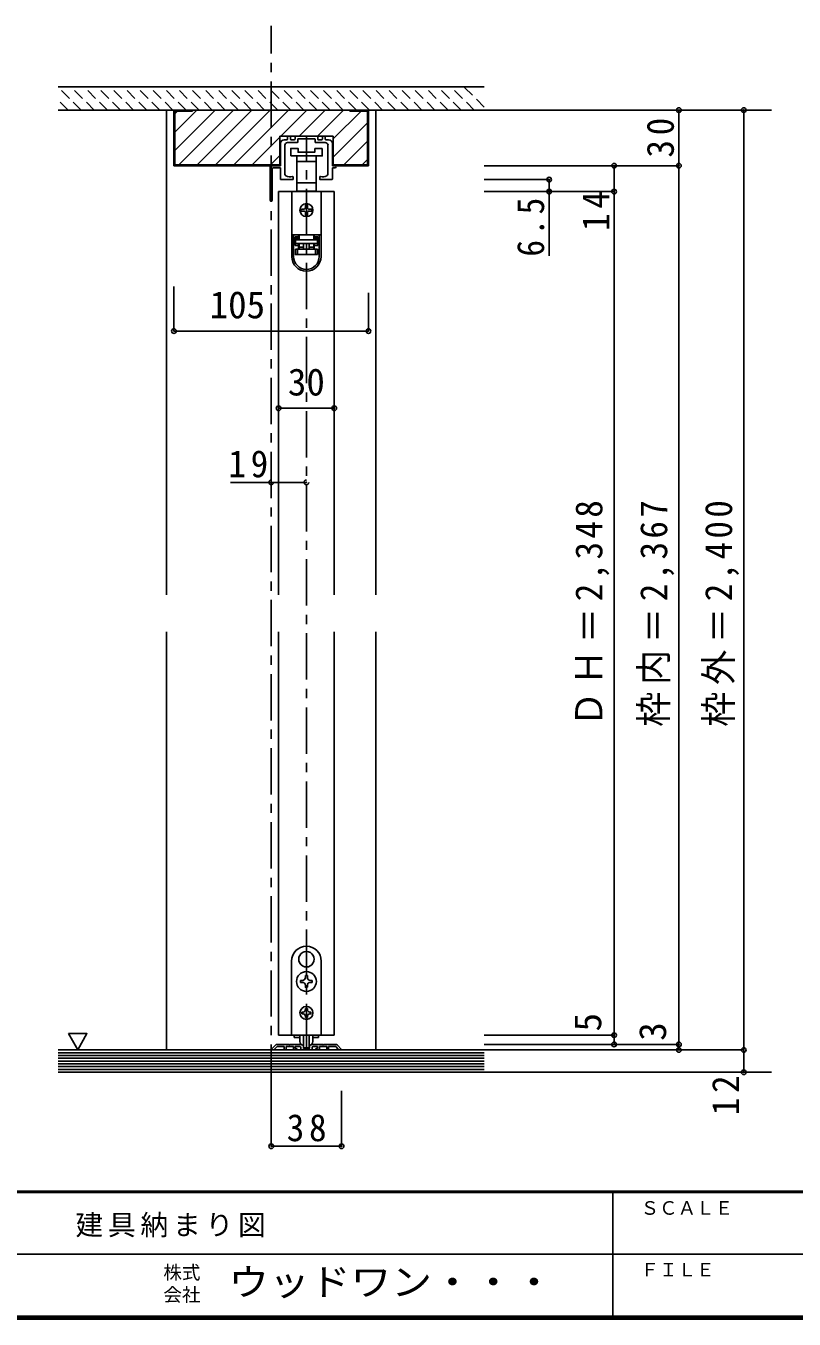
# Model space of a CAD drawing. Units: millimetres at full size, sheet at 1:5; details may follow other scales. Extents: x -973 to 977, y -718 to 696.
# Drawn here: x 158 to 573, y -701 to -2 of the extents above; entities that cross this region are included whole.
import ezdxf
from ezdxf.enums import TextEntityAlignment as Align

# ---------------------------------------------------------------- set-up
doc = ezdxf.new("R2010")
doc.units = ezdxf.units.MM
doc.header["$LTSCALE"] = 5
doc.header["$PDMODE"] = 32
doc.header["$PDSIZE"] = 2.5
doc.linetypes.add('CHAIN1', pattern=[8, 5, -1, 1, -1])
doc.linetypes.add('DASHED1', pattern=[1.8, 1.2, -0.6])
for name, color, linetype in [('0-1_通り芯', 4, 'DASHED1'), ('0-3_仕上げ', 2, 'Continuous'), ('0-4_枠', 3, 'Continuous'), ('0-6_扉', 6, 'Continuous'), ('0-7_金物', 7, 'Continuous'), ('0-A_文字', 7, 'Continuous'), ('0-B_寸法', 7, 'Continuous'), ('0-C_ハッチ', 4, 'DASHED1'), ('F-0_補助線', 7, 'Continuous'), ('F-1_枠', 6, 'Continuous'), ('F-A_文字', 7, 'Continuous')]:
    doc.layers.add(name, color=color, linetype=linetype)
doc.styles.add('ＭＳ ゴシック', font='')
doc.styles.get('ＭＳ ゴシック').set_extended_font_data('MS Gothic')

# ---------------------------------------------------------------- blocks, each defined once
blk = doc.blocks.new('03')
at = {"layer": '0-B_寸法'}
for p, q in [((-11.079, 7.476), (-9.529, 7.476)), ((-9.229, 7.776), (-9.229, 9.176)), ((-8.029, 9.476), (-8.929, 9.476)), ((-7.729, 7.776), (-7.729, 9.176)), ((-5.529, 7.476), (-7.429, 7.476)), ((-5.229, 9.176), (-5.229, 7.776)), ((-4.929, 9.476), (6.771, 9.476)), ((-3.729, 6.276), (-3.729, 7.676)), ((-3.429, 7.976), (0.621, 7.976)), ((0.921, 8.276), (0.621, 7.976)), ((0.921, 8.276), (1.221, 7.976)), ((5.271, 7.976), (1.221, 7.976)), ((5.571, 6.276), (5.571, 7.676)), ((7.071, 9.176), (7.071, 7.776)), ((7.371, 7.476), (9.271, 7.476)), ((9.571, 7.776), (9.571, 9.176)), ((9.871, 9.476), (10.771, 9.476)), ((11.071, 7.776), (11.071, 9.176)), ((12.921, 7.476), (11.371, 7.476)), ((-13.079, 5.476), (-13.079, -6.524)), ((-10.679, -11.096), (-10.679, 4.476)), ((-9.229, 5.976), (-4.029, 5.976)), ((11.071, 5.976), (5.871, 5.976)), ((12.521, -11.096), (12.521, 4.476)), ((14.921, 5.476), (14.921, -6.524)), ((-18.179, -6.524), (-13.079, -6.524)), ((16.321, -6.524), (14.921, -6.524)), ((-18.679, -25.124), (-18.679, -7.024)), ((-17.479, -25.124), (-17.479, -8.224)), ((-16.979, -7.724), (-13.079, -7.724)), ((-13.079, -13.724), (-13.079, -7.724)), ((-6.229, -13.724), (-6.229, -12.649)), ((8.071, -13.724), (8.071, -12.649)), ((16.321, -7.724), (14.921, -7.724)), ((14.921, -13.724), (14.921, -7.724)), ((-12.779, -14.024), (-6.529, -14.024)), ((14.621, -14.024), (8.371, -14.024))]:
    blk.add_line(p, q, dxfattribs=at)
for centre, radius, start, end in [((-11.079, 5.476), 2, 90, 180), ((-9.529, 7.776), 0.3, 270, 0), ((-8.929, 9.176), 0.3, 90, 180), ((-8.029, 9.176), 0.3, 0, 90), ((-7.429, 7.776), 0.3, 180, 270), ((-5.529, 7.776), 0.3, 270, 0), ((-4.929, 9.176), 0.3, 90, 180), ((-3.429, 7.676), 0.3, 90, 180), ((5.271, 7.676), 0.3, 0, 90), ((6.771, 9.176), 0.3, 0, 90), ((7.371, 7.776), 0.3, 180, 270), ((9.271, 7.776), 0.3, 270, 0), ((9.871, 9.176), 0.3, 90, 180), ((10.771, 9.176), 0.3, 0, 90), ((11.371, 7.776), 0.3, 180, 270), ((12.921, 5.476), 2, 0, 90), ((-9.229, 4.476), 1.5, 90, 180), ((-4.029, 6.276), 0.3, 270, 0), ((5.871, 6.276), 0.3, 180, 270), ((11.071, 4.476), 1.5, 0, 90), ((-18.179, -7.024), 0.5, 90, 180), ((16.321, -7.124), 0.6, 0, 90), ((-16.979, -8.224), 0.5, 90, 180), ((-12.779, -13.724), 0.3, 180, 270), ((-9.679, -11.096), 1, 180, 243.25632), ((-7.879, -7.524), 5, 243.25632, 284.75682), ((-6.529, -12.649), 0.3, 0, 104.75682), ((-6.529, -13.724), 0.3, 270, 0), ((8.371, -12.649), 0.3, 75.24318, 180), ((8.371, -13.724), 0.3, 180, 270), ((9.721, -7.524), 5, 255.24318, 296.74368), ((11.521, -11.096), 1, 296.74368, 0), ((14.621, -13.724), 0.3, 270, 0), ((16.321, -7.124), 0.6, 270, 0), ((-18.079, -25.124), 0.6, 180, 0)]:
    blk.add_arc(centre, radius, start, end, dxfattribs=at)
blk = doc.blocks.new('下荷重(戸車)')
at = {"layer": '0-7_金物'}
for p, q in [((8.5, 37.107), (4.5, 37.107)), ((-5.25, 30.107), (0, 30.107)), ((0, 30.107), (5.25, 30.107)), ((5.25, 30.107), (5.25, 33.107)), ((5.25, 18.507), (5.25, 30.107)), ((0, 18.507), (-5.25, 18.507)), ((-5.25, 18.507), (-5.25, 14.107)), ((-5.25, 14.107), (-4, 14.107)), ((-4, 14.107), (-4, 13.807)), ((4, 14.107), (-4, 14.107)), ((5.25, 18.507), (0, 18.507)), ((4, 14.107), (5.25, 14.107)), ((4, 13.807), (4, 14.107)), ((5.25, 14.107), (5.25, 18.507)), ((7.9, 13.807), (-7.9, 13.807)), ((-7.9, 13.807), (-7.9, -9.493)), ((7.9, 13.807), (7.9, -9.493)), ((-1.5, 4.307), (-2.5, 4.307)), ((-2.5, 3.307), (-1.5, 3.307)), ((-0.5, 6.307), (-0.5, 5.307)), ((-0.5, 2.307), (-0.5, 1.307)), ((0.5, 5.307), (0.5, 6.307)), ((0.5, 1.307), (0.5, 2.307)), ((2.5, 4.307), (1.5, 4.307)), ((1.5, 3.307), (2.5, 3.307)), ((7.9, -9.493), (-7.9, -9.493)), ((-7.9, -9.493), (-7.9, -9.593)), ((-6.9, -9.593), (-7.9, -9.593)), ((-7.9, -9.593), (-7.9, -21.293)), ((-4.2, -9.593), (-6.9, -9.593)), ((-6.9, -21.293), (-6.9, -9.593)), ((-6.1, -10.593), (-6.1, -15.293)), ((-6.1, -10.593), (-4.2, -10.593)), ((-5.9, -11.693), (-5.9, -12.193)), ((-4, -11.693), (-5.9, -11.693)), ((-5.9, -12.193), (5.9, -12.193)), ((-5.9, -14.193), (-5.9, -12.193)), ((-4.9, -9.593), (-4.9, -9.493)), ((-4.2, -9.593), (-4.2, -10.593)), ((-4, -11.693), (-4, -9.493)), ((4, -9.493), (4, -11.693)), ((5.9, -11.693), (4, -11.693)), ((6.9, -9.593), (4.2, -9.593)), ((4.2, -10.593), (4.2, -9.593)), ((4.2, -11.593), (4.2, -10.593)), ((4.2, -10.593), (6.1, -10.593)), ((6.1, -11.593), (4.2, -11.593)), ((4.9, -9.493), (4.9, -9.593)), ((5.9, -12.193), (5.9, -11.693)), ((5.9, -12.193), (5.9, -14.193)), ((6.1, -15.293), (6.1, -10.593)), ((6.9, -9.593), (6.9, -21.293)), ((7.9, -9.593), (6.9, -9.593)), ((7.9, -9.493), (7.9, -9.593)), ((7.9, -21.293), (7.9, -9.593)), ((-6.1, -14.293), (-4.2, -14.293)), ((-4.2, -15.293), (-6.1, -15.293)), ((5.9, -14.193), (-5.9, -14.193)), ((-5.9, -17.193), (-4.9, -17.193)), ((-4.9, -17.193), (4.9, -17.193)), ((-4.9, -17.193), (-4.9, -20.193)), ((4.9, -20.193), (-4.9, -20.193)), ((-4.2, -14.293), (-4.2, -15.293)), ((-4.2, -15.293), (-4.2, -17.193)), ((-4, -16.193), (-4, -14.193)), ((-1.5, -14.193), (-1.5, -17.193)), ((1.5, -14.193), (1.5, -17.193)), ((1.5, -16.193), (4, -16.193)), ((6.1, -15.293), (4.2, -15.293)), ((4.2, -17.193), (4.2, -15.293)), ((4.9, -17.193), (5.9, -17.193)), ((5.9, -17.193), (5.9, -20.193))]:
    blk.add_line(p, q, dxfattribs=at)
for points in [[(-8.5, 33.107), (0, 33.107), (8.5, 33.107), (8.5, 37.107)], [(4.5, 37.107), (4.5, 35.107), (-4.5, 35.107), (-4.5, 37.107), (-8.5, 37.107), (-8.5, 33.107)], [(-5.25, 33.107), (-5.25, 30.107), (-5.25, 18.507)], [(-4.2, -10.593), (-4.2, -11.593), (-6.1, -11.593)], [(-4.9, -20.193), (-5.9, -20.193), (-5.9, -17.193)], [(-4, -17.193), (-4, -16.193), (-1.5, -16.193)], [(4, -14.193), (4, -16.193), (4, -17.193)], [(4.2, -15.293), (4.2, -14.293), (6.1, -14.293)], [(5.9, -20.193), (4.9, -20.193), (4.9, -17.193)]]:
    blk.add_lwpolyline(points, dxfattribs=at)
blk.add_circle((0, 3.807), 3.5, dxfattribs=at)
for centre, radius, start, end in [((-2.5, 3.807), 0.5, 90, 180), ((-2.5, 3.807), 0.5, 180, 270), ((-1.5, 5.307), 1, 270, 0), ((-1.5, 2.307), 1, 0, 90), ((0, 6.307), 0.5, 90, 180), ((0, 1.307), 0.5, 180, 270), ((0, 6.307), 0.5, 0, 90), ((0, 1.307), 0.5, 270, 0), ((1.5, 5.307), 1, 180, 270), ((1.5, 2.307), 1, 90, 180), ((2.5, 3.807), 0.5, 0, 90), ((2.5, 3.807), 0.5, 270, 0), ((0, -21.293), 7.9, 180, 0), ((0, -21.293), 6.9, 180, 0)]:
    blk.add_arc(centre, radius, start, end, dxfattribs=at)

msp = doc.modelspace()

# ---------------------------------------------------------------- linework, layer by layer
at = {"layer": '0-1_通り芯', "linetype": 'CHAIN1'}
for p, q in [((290.667, -577.5), (290.667, -2.5)), ((175.667, -48), (564.667, -48)), ((309.667, -555.5), (309.667, -62)), ((175.667, -567.5), (564.667, -567.5))]:
    msp.add_line(p, q, dxfattribs=at)
at = {"layer": '0-1_通り芯'}
for p, q in [((188.125, -48), (175.625, -35.5)), ((195.196, -48), (182.696, -35.5)), ((202.267, -48), (189.767, -35.5)), ((209.338, -48), (196.838, -35.5)), ((216.409, -48), (203.909, -35.5)), ((223.48, -48), (210.98, -35.5)), ((230.551, -48), (218.051, -35.5)), ((237.622, -48), (225.122, -35.5)), ((244.693, -48), (232.193, -35.5)), ((251.764, -48), (239.264, -35.5)), ((258.835, -48), (246.335, -35.5)), ((265.906, -48), (253.406, -35.5)), ((272.977, -48), (260.477, -35.5)), ((280.048, -48), (267.548, -35.5)), ((287.12, -48), (274.62, -35.5)), ((294.191, -48), (281.691, -35.5)), ((301.262, -48), (288.762, -35.5)), ((308.333, -48), (295.833, -35.5)), ((315.404, -48), (302.904, -35.5)), ((322.475, -48), (309.975, -35.5)), ((329.546, -48), (317.046, -35.5)), ((336.617, -48), (324.117, -35.5)), ((343.688, -48), (331.188, -35.5)), ((350.759, -48), (338.259, -35.5)), ((357.83, -48), (345.33, -35.5)), ((364.901, -48), (352.401, -35.5)), ((371.972, -48), (359.472, -35.5)), ((379.043, -48), (366.543, -35.5)), ((386.114, -48), (373.614, -35.5)), ((393.186, -48), (380.686, -35.5)), ((400.257, -48), (387.757, -35.5)), ((405.667, -46.339), (394.828, -35.5)), ((181.053, -48), (175.667, -42.613))]:
    msp.add_line(p, q, dxfattribs=at)
at = {"layer": '0-1_通り芯', "color": 2, "linetype": 'Continuous'}
for p, q in [((405.667, -35.5), (175.667, -35.5)), ((405.667, -48), (175.667, -48))]:
    msp.add_line(p, q, dxfattribs=at)
at = {"layer": '0-1_通り芯', "linetype": 'Continuous'}
msp.add_line((268.667, -249), (309.667, -249), dxfattribs=at)
at = {"layer": '0-1_通り芯', "color": 7}
for p in [(290.667, -249), (309.667, -249)]:
    msp.add_point(p, dxfattribs=at)
at = {"layer": '0-3_仕上げ'}
for p, q in [((405.667, -555.5), (175.667, -555.5)), ((405.667, -567.5), (175.667, -567.5))]:
    msp.add_line(p, q, dxfattribs=at)
at = {"layer": '0-3_仕上げ', "color": 7}
for p, q in [((405.667, -557), (175.667, -557)), ((405.667, -558.5), (175.667, -558.5)), ((405.667, -560), (175.667, -560)), ((405.667, -561.5), (175.667, -561.5)), ((405.667, -563), (175.667, -563)), ((405.667, -564.5), (175.667, -564.5)), ((405.667, -566), (175.667, -566))]:
    msp.add_line(p, q, dxfattribs=at)
at = {"layer": '0-4_枠', "color": 4}
for p, q in [((234.167, -48), (238.167, -48)), ((234.167, -48), (234.167, -309.75)), ((347.167, -48), (343.167, -48)), ((347.167, -309.75), (347.167, -48)), ((234.167, -329.75), (234.167, -555.5)), ((347.167, -555.5), (347.167, -329.75))]:
    msp.add_line(p, q, dxfattribs=at)
at = {"layer": '0-4_枠'}
for p, q in [((238.167, -78), (238.167, -48)), ((343.167, -48), (238.167, -48)), ((238.667, -77.5), (238.667, -48.5)), ((248.167, -48.5), (238.667, -48.5)), ((248.167, -48.5), (248.167, -48)), ((333.167, -48.5), (333.167, -48)), ((333.167, -48.5), (342.667, -48.5)), ((342.667, -77.5), (342.667, -48.5)), ((343.167, -78), (343.167, -48)), ((295.267, -78), (295.267, -62)), ((324.067, -62), (295.267, -62)), ((324.067, -78), (324.067, -62)), ((295.267, -78), (238.167, -78)), ((295.267, -77.5), (238.667, -77.5)), ((342.667, -77.5), (324.067, -77.5)), ((343.167, -78), (324.067, -78)), ((288.867, -555.5), (290.467, -555.5)), ((293.091, -552.793), (290.725, -555.159)), ((292.467, -555.5), (290.867, -555.5)), ((292.667, -554.914), (293.881, -553.7)), ((292.667, -555.3), (292.667, -554.914)), ((293.798, -552.5), (300.367, -552.5)), ((293.881, -553.7), (297.667, -553.7)), ((297.667, -555.2), (297.667, -553.7)), ((297.967, -555.5), (298.367, -555.5)), ((298.667, -555.2), (298.667, -553.7)), ((306.438, -552.5), (300.967, -552.5)), ((304.267, -555.5), (302.967, -555.5)), ((306.067, -553.7), (303.667, -553.7)), ((303.667, -553.7), (303.667, -554.7)), ((304.267, -554.7), (303.667, -554.7)), ((306.567, -554.2), (306.567, -555.2)), ((306.592, -552.524), (307.72, -552.888)), ((312.467, -555.5), (306.867, -555.5)), ((308.067, -553.364), (308.067, -554.4)), ((308.367, -554.7), (310.967, -554.7)), ((311.267, -553.364), (311.267, -554.4)), ((312.742, -552.524), (311.613, -552.888)), ((312.767, -554.2), (312.767, -555.2)), ((312.895, -552.5), (318.367, -552.5)), ((313.267, -553.7), (315.667, -553.7)), ((315.067, -554.7), (315.667, -554.7)), ((315.067, -555.5), (316.367, -555.5)), ((315.667, -553.7), (315.667, -554.7)), ((316.667, -555.2), (316.667, -553.7)), ((316.667, -553.7), (320.667, -553.7)), ((325.535, -552.5), (318.967, -552.5)), ((320.667, -555.2), (320.667, -553.7)), ((321.367, -555.5), (320.967, -555.5)), ((321.667, -553.7), (325.453, -553.7)), ((321.667, -555.2), (321.667, -553.7)), ((326.667, -554.914), (325.453, -553.7)), ((326.242, -552.793), (328.608, -555.159)), ((326.667, -555.3), (326.667, -554.914)), ((326.867, -555.5), (328.467, -555.5))]:
    msp.add_line(p, q, dxfattribs=at)
for points in [[(302.667, -555.2), (302.667, -553.7), (298.667, -553.7)], [(300.367, -552.5), (300.667, -552.8), (300.967, -552.5)], [(318.967, -552.5), (318.667, -552.8), (318.367, -552.5)]]:
    msp.add_lwpolyline(points, dxfattribs=at)
for centre, radius, start, end in [((290.467, -555.3), 0.2, 270, 45), ((290.867, -555.3), 0.2, 135, 270), ((292.467, -555.3), 0.2, 270, 0), ((293.798, -553.5), 1, 90, 135), ((297.967, -555.2), 0.3, 180, 270), ((298.367, -555.2), 0.3, 270, 0), ((302.967, -555.2), 0.3, 180, 270), ((304.267, -555.1), 0.4, 0, 90), ((304.267, -555.1), 0.4, 270, 0), ((306.067, -554.2), 0.5, 0, 90), ((306.438, -553), 0.5, 72.1213, 90), ((306.867, -555.2), 0.3, 180, 270), ((307.567, -553.364), 0.5, 0, 72.1213), ((308.367, -554.4), 0.3, 180, 270), ((310.967, -554.4), 0.3, 270, 0), ((311.767, -553.364), 0.5, 107.8787, 180), ((312.467, -555.2), 0.3, 270, 0), ((312.895, -553), 0.5, 90, 107.8787), ((313.267, -554.2), 0.5, 90, 180), ((315.067, -555.1), 0.4, 90, 180), ((315.067, -555.1), 0.4, 180, 270), ((316.367, -555.2), 0.3, 270, 0), ((320.967, -555.2), 0.3, 180, 270), ((321.367, -555.2), 0.3, 270, 0), ((325.535, -553.5), 1, 45, 90), ((326.867, -555.3), 0.2, 180, 270), ((328.467, -555.3), 0.2, 270, 45)]:
    msp.add_arc(centre, radius, start, end, dxfattribs=at)
at = {"layer": '0-6_扉'}
for p, q in [((324.667, -92), (294.667, -92)), ((294.667, -92), (294.667, -309.75)), ((324.667, -92), (324.667, -309.75)), ((294.667, -329.75), (294.667, -547.5)), ((324.667, -329.75), (324.667, -547.5)), ((324.667, -547.5), (294.667, -547.5))]:
    msp.add_line(p, q, dxfattribs=at)
at = {"layer": '0-7_金物'}
for p, q in [((309.568, -502.351), (309.667, -502.45)), ((309.766, -502.351), (309.667, -502.45)), ((301.667, -547.5), (301.667, -507.5)), ((306.024, -508.489), (306.159, -508.525)), ((306.123, -508.66), (306.159, -508.525)), ((313.309, -508.489), (313.174, -508.525)), ((313.21, -508.66), (313.174, -508.525)), ((317.667, -507.5), (317.667, -547.5)), ((309.167, -515.35), (309.167, -516.3)), ((310.167, -515.35), (309.167, -515.35)), ((310.167, -516.3), (310.167, -515.35)), ((307.467, -518), (306.517, -518)), ((306.517, -518), (306.517, -519)), ((306.517, -519), (307.467, -519)), ((310.167, -521.65), (310.167, -520.7)), ((312.817, -518), (311.867, -518)), ((311.867, -519), (312.817, -519)), ((312.817, -519), (312.817, -518)), ((307.867, -535), (307.267, -535)), ((307.267, -535), (307.267, -536)), ((307.267, -536), (307.867, -536)), ((309.167, -533.1), (310.167, -533.1)), ((309.167, -533.1), (309.167, -533.7)), ((309.167, -537.3), (309.167, -537.9)), ((310.167, -533.1), (310.167, -533.7)), ((310.167, -537.3), (310.167, -537.9)), ((311.467, -535), (312.067, -535)), ((310.167, -537.9), (309.167, -537.9)), ((317.667, -547.5), (301.667, -547.5)), ((303.067, -547.5), (303.067, -548.7)), ((303.067, -548.7), (306.199, -548.7)), ((306.167, -550.921), (306.167, -547.5)), ((308.167, -547.5), (308.167, -554.121)), ((311.167, -547.5), (311.167, -554.112)), ((313.134, -548.7), (316.267, -548.7)), ((313.167, -550.921), (313.167, -547.5)), ((316.267, -547.5), (316.267, -548.7)), ((310.867, -554.421), (308.467, -554.421))]:
    msp.add_line(p, q, dxfattribs=at)
for points in [[(309.167, -520.7), (309.167, -521.65), (310.167, -521.65)], [(312.067, -535), (312.067, -536), (311.467, -536)]]:
    msp.add_lwpolyline(points, dxfattribs=at)
for centre, radius in [((309.667, -518.5), 5.35), ((309.667, -535.5), 3.5)]:
    msp.add_circle(centre, radius, dxfattribs=at)
for centre, radius, start, end in [((309.667, -507.5), 8, 0, 180), ((309.667, -506.5), 4.15, 91.3645, 208.6355), ((309.667, -506.5), 4.15, 331.3645, 88.6355), ((309.667, -506.5), 4.15, 211.3645, 328.6355), ((307.467, -516.3), 1.7, 270, 0), ((311.867, -516.3), 1.7, 180, 270), ((307.467, -520.7), 1.7, 0, 90), ((311.867, -520.7), 1.7, 90, 180), ((307.867, -533.7), 1.3, 270, 0), ((307.867, -537.3), 1.3, 0, 90), ((311.467, -533.7), 1.3, 180, 270), ((311.467, -537.3), 1.3, 90, 180), ((308.167, -550.921), 2, 180, 264.78409), ((311.167, -550.921), 2, 275.21591, 0), ((307.967, -553.112), 0.2, 0, 84.78409), ((308.467, -554.121), 0.3, 180, 270), ((310.867, -554.121), 0.3, 270, 0), ((311.367, -553.112), 0.2, 95.21591, 180)]:
    msp.add_arc(centre, radius, start, end, dxfattribs=at)
at = {"layer": '0-A_文字'}
msp.add_line((181.231, -546.686), (186.231, -555.347), dxfattribs=at)
msp.add_lwpolyline([(181.231, -546.686), (191.231, -546.686), (186.231, -555.347)], dxfattribs=at)
at = {"layer": '0-B_寸法', "color": 4}
for p, q in [((545.667, -48), (405.667, -48)), ((510.667, -48), (510.667, -78)), ((545.667, -555.5), (545.667, -48)), ((510.667, -78), (405.667, -78)), ((475.667, -78), (475.667, -92)), ((510.667, -552.5), (510.667, -78)), ((440.667, -85.5), (405.667, -85.5)), ((440.667, -85.5), (440.667, -126.733)), ((475.667, -92), (405.667, -92)), ((475.667, -92), (475.667, -547.5)), ((238.167, -167.304), (238.167, -143.246)), ((343.167, -167.304), (343.167, -146.746)), ((238.167, -167.304), (343.167, -167.304)), ((294.667, -209), (324.667, -209)), ((475.667, -547.5), (405.667, -547.5)), ((475.667, -547.5), (475.667, -552.5)), ((510.667, -552.5), (405.667, -552.5)), ((545.667, -555.5), (405.667, -555.5)), ((510.667, -555.5), (510.667, -552.5)), ((545.667, -567.5), (545.667, -555.5)), ((545.667, -567.5), (405.667, -567.5)), ((290.667, -607.5), (290.667, -577.5)), ((328.667, -607.5), (328.667, -577.5)), ((328.667, -607.5), (290.667, -607.5))]:
    msp.add_line(p, q, dxfattribs=at)
at = {"layer": '0-B_寸法'}
for p in [(510.667, -48), (545.667, -48), (475.667, -78), (510.667, -78), (440.667, -85.5), (440.667, -92), (475.667, -92), (238.167, -167.304), (343.167, -167.304), (294.667, -209), (324.667, -209), (475.667, -547.5), (475.667, -552.5), (510.667, -552.5), (510.667, -555.5), (545.667, -555.5), (545.667, -567.5), (290.667, -607.5), (328.667, -607.5)]:
    msp.add_point(p, dxfattribs=at)
at = {"layer": '0-C_ハッチ', "linetype": 'Continuous'}
for p, q in [((238.667, -69.771), (260.438, -48)), ((238.667, -59.872), (250.538, -48)), ((238.667, -49.972), (240.139, -48.5)), ((240.837, -77.5), (270.337, -48)), ((280.237, -48), (250.737, -77.5)), ((260.636, -77.5), (290.136, -48)), ((270.536, -77.5), (300.036, -48)), ((295.935, -62), (309.935, -48)), ((305.835, -62), (319.835, -48)), ((315.734, -62), (329.734, -48)), ((324.067, -63.567), (339.134, -48.5)), ((324.067, -73.467), (342.667, -54.867)), ((280.435, -77.5), (295.267, -62.669)), ((342.667, -64.766), (329.933, -77.5)), ((290.335, -77.5), (295.267, -72.568)), ((339.832, -77.5), (342.667, -74.666))]:
    msp.add_line(p, q, dxfattribs=at)
at = {"layer": 'F-1_枠'}
for p, q in [((976.653, -631.667), (-973.347, -631.667)), ((976.653, -632.5), (-973.347, -632.5)), ((474.986, -632.5), (474.986, -699.167)), ((1.653, -665.833), (974.986, -665.834)), ((976.653, -699.167), (-973.347, -699.167)), ((976.653, -700), (-973.347, -700)), ((976.653, -700.833), (-973.347, -700.833))]:
    msp.add_line(p, q, dxfattribs=at)

# ---------------------------------------------------------------- block references
at = {"layer": '0-7_金物'}
for name, p in [('03', (308.746, -71.476)), ('下荷重(戸車)', (309.667, -105.807))]:
    msp.add_blockref(name, p, dxfattribs=at)

# ---------------------------------------------------------------- texts
at = {"layer": '0-1_通り芯', "color": 7, "insert": (267.542, -246.5), "char_height": 14.66, "attachment_point": 7, "style": 'ＭＳ ゴシック'}
msp.add_mtext('\\T1.27;\\W0.95;19', dxfattribs=at)
at = {"layer": '0-B_寸法', "style": 'ＭＳ ゴシック'}
for s, p in [('105', (257.442, -164.804)), ('30', (299.667, -206.5))]:
    msp.add_text(s, height=14.66, dxfattribs=at).set_placement(p, align=Align.BOTTOM_LEFT)
for s, p in [('5', (473.167, -545.5)), ('3', (508.167, -550.5))]:
    msp.add_text(s, height=14.66, rotation=90, dxfattribs=at).set_placement(p, align=Align.BOTTOM_LEFT)
at = {"layer": '0-B_寸法', "char_height": 14.66, "attachment_point": 7, "rotation": 90, "style": 'ＭＳ ゴシック'}
for s, insert in [('\\T1.27;\\W0.95;30', (508.167, -73.625)), ('\\T1.27;\\W0.9;6.5', (438.167, -127.094)), ('\\T1.27;\\W0.95;14', (473.167, -113.25)), ('\\T1.19;\\W0.95;ＤＨ＝2,348', (473.167, -381)), ('\\T1.19;\\W0.95;枠内＝2,367', (508.167, -381)), ('\\T1.19;\\W0.95;枠外＝2,400', (543.167, -381)), ('\\T1.27;\\W0.95;12', (543.167, -590.75))]:
    msp.add_mtext(s, dxfattribs=dict(at, insert=insert))
at = {"layer": '0-B_寸法', "insert": (299.042, -605), "char_height": 14.66, "attachment_point": 7, "style": 'ＭＳ ゴシック'}
msp.add_mtext('\\T1.27;\\W0.95;38', dxfattribs=at)
at = {"layer": 'F-0_補助線', "insert": (184.986, -656.667), "char_height": 11, "attachment_point": 7, "style": 'ＭＳ ゴシック'}
msp.add_mtext('\\T1.17;建具納まり図', dxfattribs=at)
at = {"layer": 'F-A_文字', "style": 'ＭＳ ゴシック'}
for s, p in [('ＳＣＡＬＥ', (489.986, -646.667)), ('株式', (232.486, -681.5)), ('ＦＩＬＥ', (489.986, -680)), ('会社', (232.486, -693.5))]:
    msp.add_text(s, height=7.331, dxfattribs=at).set_placement(p, align=Align.BOTTOM_LEFT)
at = {"layer": 'F-A_文字', "style": 'ＭＳ ゴシック', "width": 1.1}
msp.add_text('ウッドワン・・・', height=14.66, dxfattribs=at).set_placement((267.486, -692.5), align=Align.BOTTOM_LEFT)

doc.saveas('drawing.dxf')
